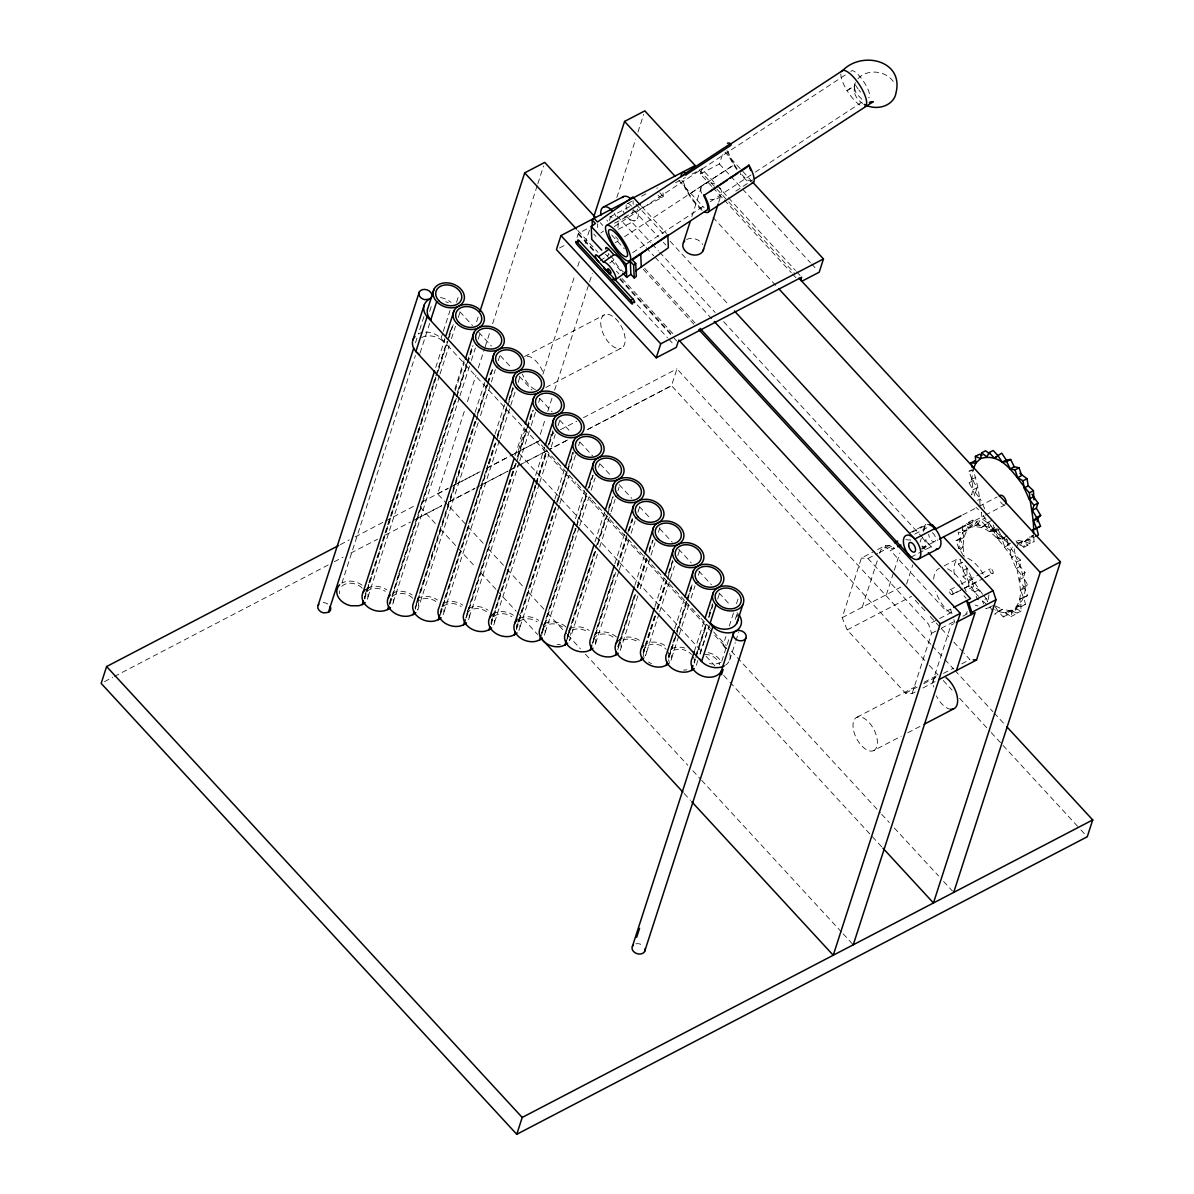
<?xml version="1.0" encoding="UTF-8"?>
<svg xmlns="http://www.w3.org/2000/svg" width="1194" height="1194" viewBox="0 0 1194 1194"><rect width="100%" height="100%" fill="white"/><g stroke="black" fill="none" stroke-linecap="round" stroke-linejoin="round"><path stroke-width="0.75" stroke-dasharray="5 3.75" d="M986.244 604.015L982.259 600.686L977.229 599.358L974.782 591.881L969.468 588.702L968.319 581.568L963.08 576.747L963.319 570.419L960.125 559.195L958.498 564.269C966.931 573.792 969.14 587.314 978.513 596.284M982.543 594.179L972.349 579.463L967.11 574.642L966.558 565.508M980.035 505.271C979.587 493.137 976.573 480.809 972.961 469.167M1007.154 540.016C996.527 536.076 992.169 524.241 982.393 519.33L981.244 512.196L987.707 522.524L990.154 529.987L993.692 530.912L997.288 538.196L1002.094 539.285L1004.766 546.986L1010.079 550.18L1014.109 548.076L1015.258 555.21L1020.482 560.046L1020.243 566.359L1025.079 572.508L1023.437 577.583L1027.706 584.732L1024.616 588.105L1027.616 595.552L1023.691 597.209L1025.527 604.343L1020.721 604.268L1021.124 611.029L1015.915 608.821L1009.617 610.552L1002.229 609.328L994.766 614.253L998.199 611.432L1003.288 616.955L1005.587 612.641L1010.915 616.626L1011.9 610.925C1027.691 598.806 1016.631 577.911 1016.467 562.135C1003.378 548.464 991.035 520.718 967.647 527.957L962.842 532.509L959.886 539.584L958.961 548.688L962.991 546.583L963.916 537.479L966.871 530.405L971.677 525.853C999.9 519.883 1017.616 554.598 1023.437 577.583C1030.691 595.06 1015.407 620.641 995.557 610.059M971.886 479.316L975.916 477.212L973.035 480.704L977.08 487.734L975.453 492.809L971.423 494.913L973.065 489.838L969.021 482.794L971.886 479.316L972.811 470.212L968.946 471.272L971.886 479.316L973.065 489.838L975.453 498.241M854.232 91.52L854.546 83.804L854.232 91.595A21.179 17.597 8 0 0 862.665 103.475M972.662 520.151L968.632 522.256L967.647 527.957L971.677 525.853L972.662 520.151L977.976 524.136L980.274 519.838L985.363 525.36L988.796 522.524L993.318 529.435L997.527 528.838M1033.75 536.599L1034.049 541.658L1028.855 539.449L1022.542 541.181L1020.258 545.479L1016.228 547.583L1018.512 543.285L1023.84 547.255L1024.825 541.554L1029.631 537.001L1033.646 534.897C1029.377 539.792 1022.751 543.942 1016.064 542.867M1010.915 616.626L1014.945 614.522L1015.915 608.821M1023.84 547.255L1027.87 545.165L1028.855 539.449M415.467 342.797L417.751 335.708M423.945 316.529L418.318 333.932A16.656 12.612 17.9 0 1 422.646 332.469M341.887 583.165L415.422 355.454M429.676 311.321L431.959 304.261M420.109 352.931L429.661 323.335M442.72 333.141L441.034 338.365L443.705 342.066L444.825 338.589M443.287 331.41L450.019 310.515M456.556 302.291L458.69 295.664M435.72 367.453L444.869 339.111M365.483 593.537L368.334 584.672M368.916 582.911L420.422 423.422M420.989 421.661L432.437 386.214M433.019 384.453L435.303 377.364M435.87 375.588L446.75 341.917M449.034 334.827L451.332 327.738M364.528 597.851L435.84 377.035M436.407 375.259L447.287 341.603M447.854 339.827L453.019 323.873M435.9 378.185L364.633 598.836A13.328 10.089 17.9 0 0 365.394 596.313M438.183 371.125L453.586 323.47M439.496 375.692L367.08 599.881A16 12.104 17.9 0 0 366.648 590.358M440.064 373.931L449.183 345.693M451.466 338.633L455.451 326.275M458.302 317.44L460.018 312.141M454.854 389.11L464.018 360.752M476.615 321.753L478.331 316.44M455.153 390.751L464.287 362.469M398.214 575.627L393.05 592.985A16 12.104 17.9 0 1 412.109 594.91M398.781 573.866L401.065 566.792M401.632 565.031L444.466 432.437M445.034 430.676L454.735 400.617M457.586 391.781L466.735 363.498M467.302 361.737L472.436 345.827M389.304 604.582L455.854 398.527M456.421 396.751L466.705 364.931M467.272 363.17L472.988 345.484M456.332 398.363L389.945 603.91A13.328 10.089 17.9 0 0 390.587 598.687M456.914 396.587L467.212 364.692M467.779 362.931L472.928 346.976M459.362 397.632L392.393 604.955A16 12.104 17.9 0 0 393.154 598.687M459.929 395.856L470.809 362.185M471.376 360.424L475.376 348.021M478.242 339.156L480.525 332.066M483.137 543.225L437.661 493.883L465.138 408.796M467.436 401.706L476.018 375.125M478.301 368.036L484.6 348.529M485.182 346.767L490.331 330.813M492.615 323.723L537.27 185.458M537.852 183.697L543.568 165.966M475.152 412.243L484.839 382.274M416.661 601.925L428.049 566.672M428.631 564.911L430.9 557.852M431.467 556.091L459.377 469.705M459.944 467.929L475.316 420.333M477.6 413.273L486.704 385.065M487.286 383.304L490.689 372.722M415.139 608L475.302 421.751M477.57 414.691L487.256 384.722M487.824 382.961L492.958 367.095M475.779 421.601L415.258 608.985A13.328 10.089 17.9 0 0 416.019 606.477M476.346 419.84L487.764 384.483M488.346 382.707L493.48 366.797M478.227 422.646L417.706 610.03A16 12.104 17.9 0 0 417.273 600.522M480.51 415.572L490.794 383.752M491.361 381.99L495.361 369.603M498.211 360.767L499.928 355.469M495.017 434.153L504.749 404.05M441.974 607L475.734 502.495M476.302 500.734L487.749 465.302M488.316 463.541L494.614 444.049M497.465 435.198L506.614 406.856M508.913 399.781L512.913 387.378M440.452 613.074L495.152 443.735M497.435 436.646L506.584 408.303M508.883 401.229L512.883 388.826M440.556 614.074L496.376 441.287M496.943 439.526L507.196 407.796M507.763 406.02L513.45 388.393M499.391 440.556L443.004 615.104A16 12.104 17.9 0 0 442.586 605.597M499.958 438.795L510.211 407.064M510.778 405.303L515.33 391.199M518.181 382.378L520.465 375.334M577.09 237.427L578.403 233.352L589.94 227.353M515.032 455.645L524.166 427.377M525.211 429.004L517.793 451.989L700.997 650.745M542.912 374.215L574.896 275.217M577.747 266.381L580.03 259.307M585.164 243.412L589.732 229.263M467.287 612.089L502.644 502.599M503.226 500.823L514.629 465.511M517.48 456.675L526.599 428.422M527.181 426.661L532.315 410.766M465.764 618.164L515.748 463.406M518.017 456.332L526.584 429.855M527.151 428.079L532.852 410.423M466.451 617.373L516.211 463.287M516.793 461.511L527.076 429.631M527.658 427.855L533.375 410.154M519.226 462.556L468.317 620.193A16 12.104 17.9 0 0 467.884 610.671M519.808 460.78L530.673 427.124M531.24 425.362L535.822 411.184M538.688 402.333L539.822 398.796M540.33 434.362L545.464 418.452M547.747 411.378L552.315 397.244M554.598 390.169L592.284 273.501M609.403 220.472L610.552 216.935M616.835 197.488L635.671 139.161M637.954 132.086L643.67 114.415M535.613 475.331L544.718 447.168M492.585 617.164L520.45 530.927M521.017 529.166L535.225 485.167M535.793 483.406L546.598 449.974M547.165 448.213L552.852 430.616M491.062 623.238L535.778 484.809M536.345 483.048L546.583 451.377M548.852 444.332L552.822 432.019M535.673 486.48L491.182 624.223A13.328 10.089 17.9 0 0 491.824 618.999M536.24 484.719L547.076 451.168M549.359 444.093L553.359 431.735M539.255 483.988L493.629 625.268A16 12.104 17.9 0 0 491.032 612.746M539.822 482.227L548.956 453.959M551.24 446.899L555.225 434.541M558.076 425.706L560.359 418.646M554.897 499.077L564.046 470.749M517.897 622.238L533.912 572.672M534.479 570.911L554.494 508.957M556.777 501.883L566.493 471.794M568.777 464.72L572.777 452.317M516.375 628.313L555.598 506.868M556.18 505.092L567.031 471.466M567.613 469.69L573.329 451.989M555.717 507.868L516.495 629.313A13.328 10.089 17.9 0 0 517.136 624.089M557.986 500.823L567.075 472.675M567.657 470.914L573.329 453.302M559.299 505.39L518.942 630.342A16 12.104 17.9 0 0 516.33 617.82M559.867 503.629L568.956 475.466M571.239 468.421L575.777 454.347M578.627 445.541L579.762 442.019M575.493 518.733L584.612 490.525M543.21 627.328L560.867 572.672M561.434 570.896L575.105 528.584M577.374 521.539L586.493 493.331M587.06 491.57L592.179 475.69M541.688 633.387L575.642 528.241M576.209 526.479L586.463 494.749M588.746 487.689L592.731 475.346M576.105 528.181L541.792 634.387A13.328 10.089 17.9 0 0 542.434 629.163M576.672 526.42L586.955 494.555M589.254 487.48L593.254 475.093M579.12 527.449L544.24 635.417A16 12.104 17.9 0 0 541.643 622.895M579.687 525.688L588.836 497.361M591.12 490.286L595.119 477.898M598.552 467.272L599.701 463.735M711.654 186.264L700.281 173.936L701.893 168.951L715.788 184.025M691.848 216.547L701.371 187.04M594.97 541.882L604.612 512.047M700.281 173.936L719.415 163.951L722.624 154.011M568.508 632.402L595.149 549.927M595.716 548.18L605.925 516.599M608.761 507.823L611.029 500.793M566.986 638.477L595.149 551.315M597.403 544.3L606.477 516.226M608.746 509.196L612.716 496.913M567.105 639.462L595.582 551.3M597.851 544.255L606.97 516.047M607.537 514.286L613.238 496.644M597.463 554.106L569.553 640.506A16 12.104 17.9 0 0 566.956 627.969M599.731 547.061L610.552 513.554M611.119 511.793L615.104 499.45M617.955 490.63L619.104 487.107M718.713 202.279L720.952 195.338M930.947 644.432L676.953 368.856L671.506 385.707L587.269 429.706M614.791 563.956L624.492 533.897M593.821 637.477L614.388 573.836M617.238 565.001L632.089 519.032M592.299 643.551L614.358 575.269M617.208 566.434L628.059 532.837M628.626 531.076L632.626 518.703M592.985 642.79L615.656 572.598M617.925 565.568L626.984 537.494M629.253 530.479L632.656 519.942M618.671 571.881L594.866 645.581A16 12.104 17.9 0 0 594.433 636.074M619.238 570.12L628.865 540.285M631.133 533.27L635.104 520.987M637.939 512.211L640.208 505.196M634.85 585.284L644.506 555.389M619.134 642.566L635.029 593.343M637.298 586.314L646.387 558.195M649.223 549.404L650.357 545.882M618.149 646.969L635.014 594.731M637.283 587.702L646.372 559.583M649.208 550.792L652.611 540.255M635.432 594.821L617.731 649.626A13.328 10.089 17.9 0 0 618.358 644.402M637.715 587.746L646.849 559.464M649.133 552.389L653.118 540.016M637.865 595.851L620.164 650.655A16 12.104 17.9 0 0 619.746 641.148M640.148 588.776L650.432 556.956M650.999 555.195L654.999 542.822M658.431 532.211L660.133 526.912M654.954 606.492L663.968 578.583M644.999 645.909L654.581 616.253M656.834 609.268L665.849 581.359M668.67 572.642L672.61 560.434M643.447 652.043L645.596 645.417M655.148 615.85L646.133 643.76A16 12.104 17.9 0 1 665.192 645.7M657.401 608.865L666.416 580.956M668.67 573.986L672.61 561.762M655.521 616.029L643.029 654.7A13.328 10.089 17.9 0 0 643.67 649.476M657.79 609L666.879 580.866M667.446 579.12L673.117 561.538M659.103 613.552L645.476 655.73A16 12.104 17.9 0 0 645.044 646.223M659.67 611.791L669.894 580.15M670.461 578.389L674.431 566.09M677.834 555.538L680.117 548.509M674.714 628.76L683.819 600.552M670.327 650.954L674.312 638.611M676.58 631.551L686.266 601.582M686.834 599.821L691.968 583.956M668.759 657.133L676.565 632.969M677.132 631.208L692.505 583.597M668.909 658.028L675.67 637.089M676.237 635.357L686.938 602.209M687.505 600.463L692.565 584.761M678.67 636.387L670.789 660.819A16 12.104 17.9 0 0 670.356 651.297M679.237 634.641L688.819 604.985M691.072 598.015L695.012 585.791M698.4 575.329L699.52 571.836M694.296 651.536L704.445 620.134M695.624 656.073L705.758 624.671M709.146 614.194L712.519 603.731M694.072 662.207L695.147 658.894M706.326 624.253L696.744 653.924A16 12.104 17.9 0 1 700.206 652.655M708.579 617.283L712.519 605.074M694.221 663.088L695.356 659.566M695.923 657.804L706.744 624.298M709.027 617.253L713.012 604.91M697.803 660.595L696.102 665.894A16 12.104 17.9 0 0 697.012 662.864M700.087 653.551L709.191 625.343M717.743 598.895L720.012 591.836M700.057 654.297L709.042 626.462M725.251 648.208A16 12.104 17.9 0 0 723.086 645.193L725.892 636.492M729.265 626.044L734.325 610.388M736.474 603.746L738.608 597.119M721.773 661.207L729.668 636.79M735.295 619.343L737.549 612.358M736.877 617.044L737.996 613.567L735.549 611.447M729.683 660.028L735.295 642.626M735.862 640.894L738.668 632.193M915.201 691.998L912.097 693.624L905.515 693.177L847.188 629.91L842.143 617.716L861.411 558.046L874.292 551.329M862.277 607.224L877.426 560.314M879.665 553.374L880.784 549.897L892.858 543.598M885.575 545.449L884.814 547.792L894.515 548.449L892.172 545.897L885.575 545.449L877.515 549.658M886.426 594.612L893.724 572.045M894.276 570.299L899.888 552.926M906.559 584.12L912.798 564.822M920.156 542.001L921.29 538.494M923.559 531.479L925.828 524.464L929.126 524.673M912.097 693.624L931.574 633.313L928.634 624.268L868.008 558.493L861.411 558.046M932.23 683.117L950.946 625.163L953.633 623.761M1025.527 604.343L1021.497 606.448L1019.661 599.298L1023.586 597.642L1020.586 590.194L1023.691 586.836L1019.407 579.687L1021.049 574.612L1025.079 572.508M968.632 522.256L973.961 526.241L976.244 521.927L980.274 519.838M1003.288 616.955L1007.318 614.85L1009.617 610.552L1014.945 614.522M960.11 550.076L962.991 546.583L960.036 538.539L963.916 537.479L962.498 531.599M976.244 521.927L981.334 527.449L988.796 522.524M984.781 524.629L989.304 531.539L995.184 531.315L998.706 539.27L1003.169 537.972L1007.691 544.897L1009.99 543.001M367.498 588.06L371.2 586.642A16 12.104 17.9 0 1 386.796 589.836M417.661 598.552L418.348 598.06A16 12.104 17.9 0 1 437.407 600M492.883 614.298L494.271 613.298A16 12.104 17.9 0 1 513.345 615.223M618.268 640.521L620.82 638.686A16 12.104 17.9 0 1 639.88 640.626M600.806 232.994L603.582 231.024M600.209 260.829L609.134 254.516A5.328 1.537 54.7 0 1 608.268 253.486M609.671 263.083L614.134 259.919A10.656 3.075 54.7 0 0 623.298 271.68M683.162 181.025A21.179 5.821 56.7 0 0 686.64 189.473L689.326 194.159L734.325 164.638L731.638 159.936A21.179 5.821 56.7 0 1 728.161 151.489M614.298 226.591L848.65 72.759M615.283 242.77L618.328 240.666M624.537 236.696L734.28 164.548A21.179 5.821 56.7 0 0 740.683 173.369M632.701 252.635L704.087 205.771M710.296 201.696L753.742 173.175M755.295 172.145L863.934 100.833M735.817 191.115L751.339 180.921M847.039 90.535L850.337 88.371A7.074 2.761 -42.7 0 1 854.635 88.64M840.83 73.968A21.193 6.776 56.8 0 0 844.442 85.893L847.083 90.625L850.382 88.46A7.015 2.731 -42.7 0 1 854.65 88.714L856.173 93.386L862.769 100.206M437.661 493.883L447.466 488.749M454.018 485.331L480.182 471.66M486.719 468.227L512.883 454.556M514.524 453.705L540.763 439.989M550.613 434.855L553.897 433.138M560.464 429.706L576.866 421.139M583.433 417.706L676.953 368.856M413.855 520.315L441.929 505.644M448.541 502.196L474.958 488.391M476.615 487.525L508.002 471.123M509.644 470.272L517.897 465.958M519.554 465.093L547.628 450.422L519.42 465.093M567.448 440.064L549.285 449.556L567.359 440.064M627.238 203.652L632.014 201.174M641.536 196.189L646.312 193.712M609.686 217.039L632.745 205.025M675.55 182.697L685.431 177.548M692.013 174.115L701.893 168.951M559.523 247.964L565.717 244.725M624.193 217.263L662.118 197.473A5.328 2.791 62.5 0 0 662.894 192.906M614.522 223.188L626.91 216.726A13.328 6.985 62.5 0 0 636.238 219.95A13.328 6.985 62.5 0 0 637.357 208.965M618.417 229.278L635.447 220.397M524.554 356.513L604.761 314.694M545.882 387.438L621.164 348.17A18.656 9.776 62.5 0 0 616.716 319.828A18.656 9.776 62.5 0 0 601 326.29A18.656 9.776 62.5 0 0 621.164 348.17M340.29 544.658L349.364 539.882M355.111 536.942L384.035 521.778M385.692 520.927L415.408 505.405M422.019 501.958L448.437 488.182M450.093 487.316L479.809 471.809M486.421 468.361L509.539 456.302M511.196 455.436L538.046 441.437L544.36 448.287M104.475 681.655L112.684 677.371M114.385 676.476L328.26 564.941M334.26 561.732L343.081 557.225M350.797 553.091L377.632 539.195M385.513 534.972L410.557 522.032M416.915 518.584L441.72 505.644M449.989 501.331L474.779 488.391M481.391 484.928L507.853 471.123M509.495 470.272L517.763 465.944M587.194 429.706L671.506 385.707L928.036 664.028M364.946 589.896L371.2 586.642M968.946 471.272L971.617 469.869M969.021 482.794L973.035 480.704M973.065 489.838L977.08 487.734M909.724 532.852L925.828 524.464M912.44 532.136L926.38 524.867M977.587 500.346L980.274 498.943L985.274 510.092M868.008 558.493L877.665 553.449M879.277 552.613L892.172 545.897M914.708 534.136L927.589 527.42M894.515 548.449L890.485 550.553L946.409 611.224L950.439 609.119L952.797 611.671L928.634 624.268M962.677 514.942L977.423 507.256M979.05 506.405L997.08 497.002M921.649 548.344L937.872 539.897M967.364 524.509L983.752 515.957M985.378 515.107L1005.049 504.853M921.828 549.136L929.574 545.106M982.393 519.33L985.08 517.942M910.903 557.195L917.096 553.971M918.649 553.15L931.036 546.703L722.743 320.708M973.961 526.241L977.976 524.136M958.961 548.688L956.006 540.643L959.886 539.584L958.125 532.226L962.842 532.509L966.871 530.405L966.573 525.345M987.707 522.524L991.736 520.42M956.006 540.643L960.036 538.539M981.334 527.449L985.363 525.36M959.886 539.584L963.916 537.479M990.154 529.987L994.184 527.882L997.721 528.808M989.304 531.539L993.318 529.435M993.692 530.912L996.378 529.509M995.184 531.315L999.214 529.211M842.143 617.716L901.918 586.538M944.126 565.896L958.14 558.583M997.288 538.196L1001.318 536.106L1003.229 536.524L1002.229 536.016L1002.736 537.166L998.706 539.27M1003.169 537.972L1007.199 535.882M1002.094 539.285L1004.781 537.882M958.498 564.269L962.513 562.18L967.349 568.314L972.349 579.463L973.483 586.597L978.796 589.791L980.274 594.269M1007.691 544.897L1010.378 543.494M1004.766 546.986L1008.796 544.897L1012.781 547.285M847.188 629.91L911.604 596.313M963.319 570.419L967.349 568.314M1018.512 543.285L1022.542 541.181L1027.87 545.165M963.08 576.747L967.11 574.642M1024.825 541.554L1030.034 543.763L1034.049 541.658M1021.049 574.612L1016.213 568.463L1011.228 557.314L1015.258 555.21M950.006 589.851L959.663 584.806M961.274 583.97L978.99 574.732M980.602 573.896L990.259 568.851M968.319 581.568L972.349 579.463M952.842 594.045L962.498 589M964.11 588.164L978.602 580.612M985.05 577.254L993.095 573.045M952.349 594.627A2.672 1.403 62.5 0 0 951.708 590.582A2.672 1.403 62.5 0 0 949.469 591.508A2.672 1.403 62.5 0 0 952.349 594.627L982.946 578.672M984.557 577.836L992.602 573.642A2.672 1.403 62.5 0 0 991.975 569.583A2.672 1.403 62.5 0 0 989.722 570.508A2.672 1.403 62.5 0 0 992.602 573.642M1016.467 562.135L1020.482 560.046M969.468 588.702L973.483 586.597M1016.213 568.463L1020.243 566.359M974.782 591.881L978.796 589.791M1019.407 579.687L1023.437 577.583M987.692 601.761L986.274 598.582L982.259 600.686L983.662 603.865M962.901 616.149L969.125 612.91M931.574 633.313L939.633 629.119M941.245 628.283L955.737 620.716M1023.691 586.836L1027.706 584.732M1020.586 590.194L1024.616 588.105M1019.661 599.298L1023.691 597.209M1023.586 597.642L1027.616 595.552M998.199 611.432L1002.229 609.328L1007.318 614.85M1021.124 611.029L1017.094 613.134L1016.691 606.373L1020.721 604.268M1005.587 612.641L1009.617 610.552M857.008 717.221L917.559 685.64M924.111 682.222L937.2 675.401A18.656 9.776 62.5 0 0 933.454 686.998M905.515 693.177L917.067 687.147M923.678 683.699L936.887 676.819M943.499 673.371L953.409 668.192M961.663 663.894L969.931 659.581L963.722 652.849M922.947 687.968L935.454 681.446M873.426 750.698A18.656 9.776 62.5 0 0 868.963 722.355A18.656 9.776 62.5 0 0 853.262 728.818A18.656 9.776 62.5 0 0 873.426 750.698L901.246 736.191M907.798 732.773L920.887 725.937M994.274 605.254L985.781 608.627L990.244 607.343L994.229 609.388M1034.437 537.076L1029.631 537.001L1030.034 543.763M1016.691 606.373L1021.497 606.448M962.14 530.121L966.871 530.405M905.768 539.718L910.619 540.046L908.276 537.494M1022.542 541.181L1015.154 539.957L1020.258 545.479M966.468 523.659L971.677 525.853M1011.9 610.925L1017.094 613.134M995.602 605.925L1002.229 609.328M362.036 585.224L361.483 584.761A16 12.104 17.9 0 0 342.424 582.821M723.086 645.193L726.758 648.372L712.848 633.283M976.005 507.375L978.632 509.778M724.952 152.071L751.474 180.846M719.415 163.951L729.519 174.921M730.773 176.294L810.353 262.62M811.607 263.993L816.666 269.471M717.042 185.398L727.146 196.368M728.415 197.741L795.353 270.366M796.622 271.739L800.413 275.844M699.132 169.817L715.564 187.637M716.818 189.01L795.159 273.993M712.922 187.637L723.027 198.592M724.28 199.965L791.219 272.59M792.488 273.963L796.279 278.083M678.893 180.384L704.161 207.801M712.997 217.383L777.428 287.291M659.775 192.697L663.103 196.294M641.611 206.413L666.551 233.487M636.044 204.264L663.789 234.352M670.088 241.203L728.101 304.142M633.432 209.875L658.372 236.949M663.357 242.352L665.849 245.068M626.91 216.726L650.864 242.725M652.133 244.083L658.431 250.934M659.7 252.292L715.191 312.5M922.096 546.031L927.066 551.434M617.179 216.129L644.924 246.218M646.178 247.591L653.745 255.8M655.013 257.173L713.012 320.111M615.611 236.8L618.134 239.531M644.611 268.277L695.057 323.007M600.298 222.726L602.821 225.472M611.671 235.054L624.298 248.77M643.253 269.322L693.774 324.141M593.731 234.024L595.94 236.427M610.388 255.859L614.134 259.919M605.507 254.262L621.716 271.859M616.447 271.172L618.94 273.874M577.762 230.427L597.97 252.352M621.97 278.396L673.759 334.589M578.403 233.352L596.09 252.546M620.089 278.575L673.132 336.126M578.165 234.114L594.582 251.919M619.85 279.321L676.685 340.991M915.32 600.343L920.29 605.731M921.529 607.074L925.26 611.119M930.216 616.507L940.141 627.268M941.379 628.626L948.827 636.701M953.797 642.088L962.483 651.506M637.193 304.858L667.506 337.738M668.759 339.111L673.819 344.588M932.216 645.805L943.588 658.148M944.857 659.521L953.693 669.118M954.961 670.476L992.871 711.609M994.139 712.982L1005.512 725.325M929.305 665.401L938.141 674.998M943.2 680.476L952.051 690.072M959.633 698.296L989.96 731.206M991.214 732.579L1079.674 828.546M1080.943 829.92L1087.256 836.77M459.854 311.783L472.496 325.514M478.824 332.365L491.465 346.081M500.316 355.678L511.689 368.036M519.286 376.259L531.927 389.975M539.509 398.214L552.15 411.93M559.732 420.154L571.12 432.497M579.971 442.108L592.612 455.824M600.194 464.048L611.567 476.391M619.164 484.63L631.805 498.346M639.387 506.569L650.76 518.912M659.61 528.524L672.252 542.24M678.58 549.091L691.222 562.807M698.803 571.045L711.445 584.761M719.042 592.985L730.415 605.328M545.628 449.66L575.941 482.555M577.209 483.928L591.105 499.002M592.373 500.376L668.177 582.627M669.431 583.985L684.595 600.448M685.863 601.806L699.759 616.895M701.027 618.268L712.385 630.596M713.654 631.969L726.295 645.67M731.34 651.163L880.426 812.905M881.694 814.278L889.276 822.502M894.321 827.994L938.544 875.963M943.603 881.441L952.439 891.037M711.594 631.91L441.034 338.365A16.656 12.612 17.9 0 0 424.228 332.245M706.042 656.237L714.893 665.834M723.728 675.431L728.788 680.908M730.056 682.281L881.665 846.77M488.182 548.703L505.868 567.896M507.137 569.269L523.554 587.075M528.614 592.567L546.3 611.746M547.553 613.119L566.508 633.686M567.777 635.044L580.403 648.76M585.463 654.237L687.774 765.25M692.833 770.742L700.415 778.966M701.669 780.324L841.889 932.469M843.158 933.827L853.262 944.797M420.169 507.062L435.317 523.509M440.377 528.987L475.749 567.374M480.794 572.851L495.958 589.299M497.226 590.672L516.166 611.224M517.435 612.597L537.643 634.521M684.177 793.517L690.49 800.368M983.483 595.284L986.274 598.582M975.453 492.809L980.274 498.943M719.713 187.682L720.669 188.995A10.656 8.074 17.9 0 1 710.176 199.264M995.169 606.627L998.796 612.164M990.244 607.343L992.96 611.492M960.916 551.479L963.349 555.688M998.08 529.539L1001.318 536.106M1006.661 538.718L1008.796 544.897M993.199 524.897L994.184 527.882M950.439 609.119L953.275 617.835M953.842 619.582L954.976 623.059M1010.079 550.18L1011.228 557.314M962.991 546.583L964.155 557.105M962.439 525.748L962.842 532.509M633.029 200.637L633.193 204.338M597.552 223.875L597.716 227.561M421.646 337.544A16 12.104 17.9 0 1 443.705 342.066M671.446 648.835A16 12.104 17.9 0 1 686.893 648.79M708.206 652.64A16 12.104 17.9 0 1 720.967 661.461M720.982 662.312A16 12.104 17.9 0 1 709.52 663.595M443.661 603.134A16 12.104 17.9 0 1 462.72 605.074M468.973 608.209A16 12.104 17.9 0 1 488.033 610.149M519.584 618.373A16 12.104 17.9 0 1 538.643 620.313M595.507 633.611A16 12.104 17.9 0 1 616.656 637.208M544.897 623.447A16 12.104 17.9 0 1 566.046 627.059M570.21 628.522A16 12.104 17.9 0 1 589.269 630.462M704.55 654.312A13.328 10.089 17.9 0 1 719.594 664.715M364.842 598.761A13.328 10.089 17.9 0 1 364.722 596.06M367.08 591.373A13.328 10.089 17.9 0 1 385.289 591.314M390.154 603.836A13.328 10.089 17.9 0 1 390.781 598.612M392.378 596.448A13.328 10.089 17.9 0 1 413.079 598.552M415.452 608.91A13.328 10.089 17.9 0 1 415.333 606.209M416.094 603.701A13.328 10.089 17.9 0 1 435.9 601.477M441.198 608.85A13.328 10.089 17.9 0 1 441.332 611.552M440.765 614A13.328 10.089 17.9 0 1 446.705 604.328A13.328 10.089 17.9 0 1 461.212 606.552M466.72 613.85A13.328 10.089 17.9 0 1 486.51 611.626M491.376 624.149A13.328 10.089 17.9 0 1 497.331 614.492A13.328 10.089 17.9 0 1 511.823 616.716M516.689 629.223A13.328 10.089 17.9 0 1 522.629 619.567A13.328 10.089 17.9 0 1 537.136 621.79M560.299 644.342A13.328 10.089 17.9 0 1 557.046 644.715M542.001 634.312A13.328 10.089 17.9 0 1 541.882 631.611M542.643 629.089A13.328 10.089 17.9 0 1 562.449 626.865M567.747 634.238A13.328 10.089 17.9 0 1 567.866 636.939M567.18 636.686A13.328 10.089 17.9 0 1 587.746 631.939M593.254 639.238A13.328 10.089 17.9 0 1 613.059 637.029M617.805 646.835A13.328 10.089 17.9 0 1 638.372 642.103M651.551 663.64A13.328 10.089 17.9 0 1 648.536 661.998M644.238 657.327A13.328 10.089 17.9 0 1 643.238 654.625M643.118 651.924A13.328 10.089 17.9 0 1 652.282 644.238A13.328 10.089 17.9 0 1 666.177 649.342M667.983 651.849A13.328 10.089 17.9 0 1 669.103 657.252M686.848 669.744A13.328 10.089 17.9 0 1 683.58 670.103M669.535 662.401A13.328 10.089 17.9 0 1 668.536 659.7M668.416 656.998A13.328 10.089 17.9 0 1 685.983 650.611M688.983 652.252A13.328 10.089 17.9 0 1 691.475 654.416M693.296 656.924A13.328 10.089 17.9 0 1 694.415 662.327M339.529 593.687A13.328 10.089 17.9 0 1 339.409 590.985M341.768 586.299A13.328 10.089 17.9 0 1 362.469 588.403M440.452 297.604A16.656 12.612 17.9 0 1 451.108 302.455M445.705 301.783A16 12.104 17.9 0 1 448.347 302.694M729.713 653.476A16.656 12.612 17.9 0 1 725.549 665.192M635.82 943.827A6.657 5.045 17.9 0 1 643.566 946.23M323.156 602.627A6.657 5.045 17.9 0 1 328.022 604.149M535.345 389.617A18.656 9.776 62.5 0 1 522.405 374.02M527.181 356.125A18.656 9.776 62.5 0 1 543.643 373.991M950.991 709.266A18.656 9.776 62.5 0 1 936.35 695.863M978.005 605.97A26.656 13.97 62.5 0 1 975.095 605.059M966.065 598.254A26.656 13.97 62.5 0 1 963.946 595.761M954.334 574.344A26.656 13.97 62.5 0 1 956.737 559.971M967.737 558.314A26.656 13.97 62.5 0 1 984.363 576.359M988.871 594.821A26.656 13.97 62.5 0 1 988.05 599.731M950.305 612.925A26.656 13.97 62.5 0 1 935.633 591.209M933.723 579.105A26.656 13.97 62.5 0 1 939.454 568.329M947.499 568.866A26.656 13.97 62.5 0 1 966.17 591.687M967.274 611.656A26.656 13.97 62.5 0 1 965.856 613.955M1004.288 504.972A5.328 2.791 62.5 0 1 999.288 498.599M922.35 537.927A5.328 2.791 62.5 0 1 925.663 544.688A5.328 2.791 62.5 0 1 922.007 546.195M932.424 532.688A5.328 2.791 62.5 0 1 935.738 539.449A5.328 2.791 62.5 0 1 932.066 540.957A5.328 2.791 62.5 0 1 928.753 534.196M931.813 547.15A13.328 6.985 62.5 0 1 925.768 539.479M923.514 530.24A13.328 6.985 62.5 0 1 928.26 524.584M662.118 197.473A5.328 2.791 62.5 0 1 657.879 194.965M656.849 188.353A5.328 2.791 62.5 0 1 657.431 187.906M632.999 209.905A5.328 2.791 62.5 0 1 631.178 213.338M626.999 209.502A5.328 2.791 62.5 0 1 626.253 204.831M627.984 203.547A5.328 2.791 62.5 0 1 631.477 206.174M624.85 214.114A13.328 6.985 62.5 0 1 623.104 211.099M614.194 213.263A13.328 6.985 62.5 0 1 615.925 216.278M617.999 222.606A13.328 6.985 62.5 0 1 617.776 227.964M607.552 221.203A5.328 2.791 62.5 0 1 606.865 220.009M611.343 216.666A5.328 2.791 62.5 0 1 612.044 217.875M686.565 239.516A10.656 8.074 17.9 0 1 702.714 244.546M701.669 193.368A10.656 8.074 17.9 0 1 703.52 184.577A10.656 8.074 17.9 0 1 714.803 183.936M747.116 180.772A23.567 6.477 56.7 0 1 740.384 174.13M736.892 169.638A23.567 6.477 56.7 0 1 726.922 150.608M752.474 179.891A21.179 5.821 56.7 0 1 741.772 174.608M701.923 208.875A21.179 5.821 56.7 0 1 689.326 194.159M702.117 210.308A23.567 6.477 56.7 0 1 681.923 180.145M859.979 105.117A21.193 6.776 56.8 0 1 847.083 90.61M854.098 86.983A21.179 17.597 8 0 1 855.397 82.565M858.023 78.625A21.179 17.597 8 0 1 894.381 83.401M860.546 92.072A16 4.388 56.7 0 1 858.889 90.028M858.068 88.938A16 4.388 56.7 0 1 853.71 81.938M850.889 71.506A16 4.388 56.7 0 1 863.456 81.267A16 4.388 56.7 0 1 868.59 97.789"/><path stroke-width="1.5" d="M1033.511 533.509C1034.347 519.823 1030.377 506.316 1029.392 492.779C1016.318 479.092 1003.975 451.362 980.572 458.586L975.782 463.138L973.304 469.033M1033.974 499.808L1033.422 490.674L1028.183 485.854L1027.034 478.704L1019.855 473.331M1037.228 521.763L1037.541 518.733L1040.646 515.36L1036.362 508.211L1038.004 503.137L1031.929 494.212M989.572 453.765L985.587 450.78L981.558 452.884L980.572 458.586L975.379 456.377L975.782 463.138L971.05 462.854L972.11 467.272M752.13 183.025A23.567 6.477 56.7 0 0 750.862 168.757L748.951 165.115L703.744 195.622A21.179 5.821 56.7 0 1 706.341 210.457L629.208 261.083M748.742 166.085L748.951 165.115M733.594 633.029L733.206 634.298A6.657 5.045 17.9 0 0 740.787 640.85A6.657 5.045 17.9 0 0 745.653 634.253A6.657 5.045 17.9 0 0 735.549 631.119L733.594 633.029L632.044 947.529A6.657 5.045 17.9 0 0 638.775 954.036A6.657 5.045 17.9 0 0 644.969 948.842M338.648 545.524L106.609 666.536L101.162 683.386L516.763 1134.3L1087.256 836.77L1092.704 819.92L522.211 1117.45L516.763 1134.3M318.126 605.254L419.288 292.023A6.657 5.045 17.9 0 1 429.198 290.918A6.657 5.045 17.9 0 1 429.571 299.127A16.656 12.612 17.9 0 0 427.124 316.679L415.87 351.484L701.609 661.491A16.656 12.612 17.9 0 0 724.31 665.924M412.96 339.827L424.198 305.022M318.917 604.164A6.657 5.045 17.9 0 0 323.619 612.895L328.395 612.358L413.736 348.126M434.079 289.112L428.183 307.336A16 12.104 17.9 0 0 430.795 319.858L427.124 316.679L712.848 626.686A16.656 12.612 17.9 0 0 734.892 631.432A16.656 12.612 17.9 0 0 738.967 614.776M430.795 319.858L436.676 301.634A16 12.104 17.9 0 1 446.153 282.814A16 12.104 17.9 0 1 463.436 301.56A16 12.104 17.9 0 1 436.676 301.634M363.036 592.493L434.571 371.006M446.019 335.559L454.033 310.753M363.454 601.164L362.155 604.642M480.048 311.112L524.703 172.861L544.718 162.414L595.254 217.248M388.348 597.582L454.571 392.513M465.421 358.931L473.988 332.41M364.946 589.896A16 12.104 17.9 0 0 365.633 605.03A16 12.104 17.9 0 0 384.229 610.806L387.692 609.552L388.766 606.239M474.585 414.005L413.646 602.657A16 12.104 17.9 0 0 417.661 616.537A16 12.104 17.9 0 0 434.84 620.97L438.302 619.701A16 12.104 17.9 0 0 441.093 617.716M485.406 380.513L493.943 354.066M390.259 594.97A16 12.104 17.9 0 0 390.945 610.104A16 12.104 17.9 0 0 409.527 615.895L413.005 614.626L414.064 611.313M494.45 435.929L438.959 607.731A16 12.104 17.9 0 0 442.959 621.611A16 12.104 17.9 0 0 460.153 626.044L463.615 624.79A16 12.104 17.9 0 0 466.406 622.79M505.316 402.274L513.898 375.707M694.102 166.13L560.956 235.576L556.434 249.576L656.207 357.827L676.341 347.335L678.192 341.618L801.667 277.217L800.607 280.53M438.302 619.701L439.914 614.731M513.898 459.168L464.272 612.806A16 12.104 17.9 0 0 468.272 626.701A16 12.104 17.9 0 0 485.465 631.119L488.928 629.865A16 12.104 17.9 0 0 491.704 627.865M525.3 423.855L533.852 397.363M593.731 216.89L624.566 121.43L644.805 110.878L695.341 165.712M463.615 624.79L465.227 619.82M489.57 617.895L534.479 478.854M545.285 445.407L553.807 419.019M488.928 629.865L490.003 626.552M514.883 622.969L554.329 500.838M565.195 467.212L573.762 440.661M491.495 615.283A16 12.104 17.9 0 0 492.182 630.417A16 12.104 17.9 0 0 510.763 636.208L514.241 634.939L515.301 631.626M574.359 522.256L540.195 628.044A16 12.104 17.9 0 0 544.195 641.924A16 12.104 17.9 0 0 561.389 646.357L564.852 645.103A16 12.104 17.9 0 0 567.643 643.103M585.747 487.003L593.716 462.317M516.808 620.373A16 12.104 17.9 0 0 517.48 635.492A16 12.104 17.9 0 0 536.076 641.282L539.539 640.014L541.151 635.044M683.431 242.591L690.162 221.756M593.836 545.389L565.508 633.133A16 12.104 17.9 0 0 569.508 647.014A16 12.104 17.9 0 0 586.687 651.431L590.164 650.178A16 12.104 17.9 0 0 592.94 648.178M605.179 510.286L613.671 483.973M656.207 357.827L660.73 343.827L823.472 258.949L752.742 182.219M564.852 645.103L566.463 640.133M703.012 250.889L718.146 204.01M614.223 565.717L590.806 638.208A16 12.104 17.9 0 0 594.821 652.088A16 12.104 17.9 0 0 612 656.521L615.462 655.252A16 12.104 17.9 0 0 618.253 653.252M625.074 532.136L633.641 505.614M590.164 650.178L591.761 645.208M616.119 643.282L634.283 587.03M645.073 553.643L653.596 527.27M615.462 655.252L616.537 651.939M641.432 648.357L654.387 608.239M665.088 575.09L673.55 548.927M640.775 660.327L641.85 657.013M674.132 630.522L666.73 653.446A16 12.104 17.9 0 0 670.744 667.327A16 12.104 17.9 0 0 687.923 671.759L691.401 670.491A16 12.104 17.9 0 0 694.177 668.491M684.953 597.015L693.505 570.568M643.342 645.76A16 12.104 17.9 0 0 644.029 660.879A16 12.104 17.9 0 0 662.625 666.67L666.088 665.416L667.162 662.103M694.296 651.536L692.042 658.521A16 12.104 17.9 0 0 701.251 675.61A16 12.104 17.9 0 0 721.4 670.968M705.012 618.388L713.46 592.224M823.472 258.949L819.188 272.217L801.652 281.351M691.401 670.491L692.998 665.521M699.818 659.013L701.609 661.491L712.848 626.686L710.176 622.984L716.057 604.746A16 12.104 17.9 0 1 725.534 585.926A16 12.104 17.9 0 1 742.817 604.671L736.922 622.91M636.671 937.26L639.536 928.38M721.445 674.789L723.161 669.461M644.656 951.454L745.832 638.223M698.833 329.634L960.319 613.343L940.305 623.775L833.248 955.245L691.759 801.741M853.262 944.797L960.319 613.343M971.841 612.313L971.08 614.656L966.543 600.716L968.901 603.268L971.841 612.313L995.99 599.716L993.05 590.672L943.797 537.225M956.394 670.521L975.11 612.567L956.588 622.223M938.678 679.759L976.513 660.028L995.99 599.716M1033.511 520.838L1037.541 518.733L1040.541 526.181L1032.586 529.942L1036.526 528.27L1033.511 520.838L1036.616 517.465L1032.347 510.316L1033.974 505.241L1038.004 503.137M798.95 278.112L1060.466 561.867L1040.228 572.419L933.454 902.977L882.918 848.143M953.707 892.411L1060.466 561.867M998.288 455.989L993.199 450.466L989.184 452.556L986.886 456.869L981.558 452.884M632.417 946.26L633.223 945.185M989.184 452.556L994.274 458.093L1001.736 453.153L1006.258 460.063L1010.646 459.451L1014.243 466.735L1019.049 467.809L1021.721 475.525L1017.691 477.63L1015.034 469.914L1010.214 468.839L1006.632 461.541L1002.229 462.168L997.706 455.257M592.314 225.427L592.075 219.89L594.149 218.412L597.478 222.024L632.88 196.95L640.357 205.07M601.761 250.203L591.776 239.382L591.239 226.442L595.403 223.502L592.075 219.89M577.269 242.367L630.865 300.53A2.672 0.776 54.7 0 1 632.581 303.619A2.672 0.776 54.7 0 1 630.984 303.112L577.374 244.964A2.672 0.776 54.7 0 1 575.657 241.86A2.672 0.776 54.7 0 1 577.269 242.367L579.344 240.889L632.954 299.052A2.672 0.776 54.7 0 1 634.641 301.963A2.672 0.776 54.7 0 1 633.492 302.052M598.731 261.889A5.328 1.537 54.7 0 1 595.299 255.695A5.328 1.537 54.7 0 1 598.507 256.71L608.925 249.337L613.91 254.755A10.656 3.075 54.7 0 1 623.656 263.874A10.656 3.075 54.7 0 1 624.641 272.351M598.507 256.71L603.492 262.128L613.91 254.755M630.328 261.382L630.865 274.322L626.701 277.277L626.163 264.337L630.328 261.382L633.641 264.993L634.193 277.933L636.283 276.456L635.73 263.516L632.402 259.919L667.804 234.83L668.356 247.77L635.73 270.874M633.641 264.993L635.73 263.516M615.238 279.799L625.656 272.426M630.865 300.53L632.954 299.052M681.222 176.622A23.567 6.477 56.7 0 1 684.266 172.637L685.535 173.205L730.534 143.668L730.937 145.295L685.953 174.817A21.179 5.821 56.7 0 0 682.908 175.667M606.925 225.263L684.058 174.637M730.594 144.071L842.695 70.491C861.964 50.611 903.798 60.267 896.082 92.505A21.179 17.597 8 0 1 864.202 104.4M709.952 191.547L727.027 180.339M730.131 178.309L737.877 173.205M740.981 171.175L747.19 167.1M754.444 178.891L873.262 101.684L869.366 102.565L871.366 102.281M708.594 211.816L753.578 182.279M603.597 206.98L623.716 196.488M975.379 456.377L979.393 454.287L982.005 455.392M971.05 462.854L975.08 460.765M994.274 458.093L996.945 456.69M1002.229 462.168L1006.258 460.063M1006.632 461.541L1010.646 459.451M1010.214 468.839L1014.243 466.735M1015.034 469.914L1019.049 467.809M894.47 542.763L897.694 541.076M1017.691 477.63L1023.004 480.809L1027.034 478.704M897.739 546.762L900.963 545.091M934.812 529.464L961.036 515.793M1033.974 505.241L1029.153 499.092L1024.154 487.943L1028.183 485.854M939.499 539.031L965.722 525.36M1029.392 492.779L1033.422 490.674M1029.153 499.092L1033.168 497.002M734.414 310.977L934.917 528.524L914.798 539.031A13.328 6.985 62.5 0 0 903.574 543.643A13.328 6.985 62.5 0 0 917.977 559.27L938.111 548.777M1032.347 510.316L1036.362 508.211M1036.616 517.465L1040.646 515.36M1036.526 528.27L1040.541 526.181M1035.78 536.375L1038.452 534.972L1036.616 527.838M953.663 607.447L970.573 598.627L928.32 552.777M968.901 603.268L993.05 590.672M924.156 724.236L953.618 708.878M429.571 299.127L424.795 299.664A6.657 5.045 17.9 0 1 419.288 292.023M929.126 524.673L932.424 524.897L936.215 529.017M973.214 659.804L976.513 660.028M730.534 143.668L729.265 143.101A23.567 6.477 56.7 0 0 727.43 143.22M419.557 354.663L415.87 351.484A16.656 12.612 17.9 0 1 414.99 336.469M624.566 121.43L675.103 176.264M778.697 288.664L1040.228 572.419M714.281 321.484L914.798 539.031A13.328 6.985 62.5 0 1 917.977 559.27M700.102 328.469L910.903 557.195M591.239 226.442L626.163 264.337M630.865 274.322L634.193 277.933M622.969 273.217L626.701 277.277M524.703 172.861L576.493 229.054M678.819 340.066L940.305 623.775M560.956 235.576L660.73 343.827M1006.766 726.698L1092.838 820.069M541.434 638.641L682.923 792.144M106.609 666.536L522.211 1117.45M703.967 194.637L705.878 198.294A23.567 6.477 56.7 0 1 704.938 212.039M685.535 173.205L685.953 174.817M1023.004 480.809L1024.154 487.943M640.73 254.009L641.282 266.949M390.483 607.552A16 12.104 17.9 0 1 387.692 609.552M365.17 602.477A16 12.104 17.9 0 1 362.379 604.477L358.916 605.731L350.917 605.761A16 12.104 17.9 0 1 336.812 590.448L337.723 587.418A16 12.104 17.9 0 1 339.633 584.821M668.879 663.416A16 12.104 17.9 0 1 666.088 665.416M742.817 604.671A16 12.104 17.9 0 1 716.057 604.746M737.847 619.88A16 12.104 17.9 0 1 726.847 629.089A16 12.104 17.9 0 1 710.176 622.984M415.781 612.626A16 12.104 17.9 0 1 413.005 614.626M517.017 632.939A16 12.104 17.9 0 1 514.241 634.939M643.566 658.342A16 12.104 17.9 0 1 621.716 658.401A16 12.104 17.9 0 1 618.029 640.685M542.33 638.029A16 12.104 17.9 0 1 539.539 640.014M330.171 606.477A6.657 5.045 17.9 0 1 328.395 612.358M946.021 677.655A18.656 9.776 62.5 0 1 957.364 697.266A18.656 9.776 62.5 0 1 950.991 709.266M999.378 496.465A5.328 2.791 62.5 0 1 1003.766 496.764A5.328 2.791 62.5 0 1 1006.02 503.674M930.41 525.136A13.328 6.985 62.5 0 1 940.469 538.927A13.328 6.985 62.5 0 1 936.23 549.061M622.238 197.577A13.328 6.985 62.5 0 1 630.014 198.1M600.91 215.263A13.328 6.985 62.5 0 1 612.134 210.651M703.624 248.874A10.656 8.074 17.9 0 1 689.565 253.979A10.656 8.074 17.9 0 1 684.714 240.86M749.519 167.608A21.179 5.821 56.7 0 1 750.847 170.563M841.337 71.655A21.193 6.776 56.8 0 1 858.904 83.998A21.193 6.776 56.8 0 1 864.799 106.46M605.851 249.113A5.328 1.537 54.7 0 1 608.925 249.337M603.492 262.128A10.656 3.075 54.7 0 1 613.91 272.411A10.656 3.075 54.7 0 1 612.88 279.053M604.821 269.516A10.656 3.075 54.7 0 1 603.716 267.307M608.224 270.605A2.672 0.776 54.7 0 1 608.492 268.934A2.672 0.776 54.7 0 1 610.955 272.366A2.672 0.776 54.7 0 1 609.418 272.262M605.671 270.366A2.672 0.776 54.7 0 1 607.224 271.142A2.672 0.776 54.7 0 1 608.88 273.844M577.806 240.785A2.672 0.776 54.7 0 1 579.344 240.889M612.209 244.8L609.522 240.098A21.179 5.821 56.7 0 1 613.298 228.412A21.179 5.821 56.7 0 1 630.656 258.725A21.179 5.821 56.7 0 1 612.209 244.8M456.63 323.275A16 12.104 17.9 0 0 483.391 323.216A16 12.104 17.9 0 0 466.108 304.455A16 12.104 17.9 0 0 456.63 323.275M438.691 300.575A13.328 10.089 17.9 0 0 460.988 300.515A13.328 10.089 17.9 0 0 446.586 284.888A13.328 10.089 17.9 0 0 438.691 300.575M476.585 344.932A16 12.104 17.9 0 0 503.346 344.857A16 12.104 17.9 0 0 486.062 326.111A16 12.104 17.9 0 0 476.585 344.932M496.54 366.588A16 12.104 17.9 0 0 523.3 366.513A16 12.104 17.9 0 0 506.017 347.767A16 12.104 17.9 0 0 496.54 366.588M478.6 343.887A13.328 10.089 17.9 0 0 500.898 343.827A13.328 10.089 17.9 0 0 486.495 328.201A13.328 10.089 17.9 0 0 478.6 343.887M458.645 322.231A13.328 10.089 17.9 0 0 480.943 322.171A13.328 10.089 17.9 0 0 466.541 306.545A13.328 10.089 17.9 0 0 458.645 322.231M676.147 561.449A16 12.104 17.9 0 0 702.908 561.374A16 12.104 17.9 0 0 685.625 542.628A16 12.104 17.9 0 0 676.147 561.449M696.102 583.105A16 12.104 17.9 0 0 722.863 583.03A16 12.104 17.9 0 0 705.579 564.269A16 12.104 17.9 0 0 696.102 583.105M656.193 539.792A16 12.104 17.9 0 0 682.953 539.718A16 12.104 17.9 0 0 665.67 520.972A16 12.104 17.9 0 0 656.193 539.792M698.117 582.045A13.328 10.089 17.9 0 0 720.415 581.985A13.328 10.089 17.9 0 0 706.012 566.359A13.328 10.089 17.9 0 0 698.117 582.045M718.072 603.701A13.328 10.089 17.9 0 0 740.37 603.642A13.328 10.089 17.9 0 0 725.967 588.015A13.328 10.089 17.9 0 0 718.072 603.701M516.509 388.229A16 12.104 17.9 0 0 543.255 388.169A16 12.104 17.9 0 0 525.972 369.409A16 12.104 17.9 0 0 516.509 388.229M498.555 365.528A13.328 10.089 17.9 0 0 520.853 365.468A13.328 10.089 17.9 0 0 506.45 349.842A13.328 10.089 17.9 0 0 498.555 365.528M536.464 409.885A16 12.104 17.9 0 0 563.21 409.811A16 12.104 17.9 0 0 545.927 391.065A16 12.104 17.9 0 0 536.464 409.885M518.509 387.184A13.328 10.089 17.9 0 0 540.807 387.125A13.328 10.089 17.9 0 0 526.405 371.498A13.328 10.089 17.9 0 0 518.509 387.184M556.419 431.541A16 12.104 17.9 0 0 583.165 431.467A16 12.104 17.9 0 0 565.896 412.721A16 12.104 17.9 0 0 556.419 431.541M538.464 408.841A13.328 10.089 17.9 0 0 560.762 408.781A13.328 10.089 17.9 0 0 546.374 393.154A13.328 10.089 17.9 0 0 538.464 408.841M576.374 453.198A16 12.104 17.9 0 0 603.134 453.123A16 12.104 17.9 0 0 585.851 434.362A16 12.104 17.9 0 0 576.374 453.198M558.434 430.482A13.328 10.089 17.9 0 0 580.732 430.422A13.328 10.089 17.9 0 0 566.329 414.796A13.328 10.089 17.9 0 0 558.434 430.482M636.238 518.151A16 12.104 17.9 0 0 662.998 518.077A16 12.104 17.9 0 0 645.715 499.316A16 12.104 17.9 0 0 636.238 518.151M616.283 496.495A16 12.104 17.9 0 0 643.044 496.42A16 12.104 17.9 0 0 625.76 477.675A16 12.104 17.9 0 0 616.283 496.495M658.207 538.748A13.328 10.089 17.9 0 0 680.505 538.688A13.328 10.089 17.9 0 0 666.103 523.062A13.328 10.089 17.9 0 0 658.207 538.748M596.328 474.839A16 12.104 17.9 0 0 623.089 474.764A16 12.104 17.9 0 0 605.806 456.018A16 12.104 17.9 0 0 596.328 474.839M578.389 452.138A13.328 10.089 17.9 0 0 600.686 452.078A13.328 10.089 17.9 0 0 586.284 436.452A13.328 10.089 17.9 0 0 578.389 452.138M598.343 473.794A13.328 10.089 17.9 0 0 620.641 473.734A13.328 10.089 17.9 0 0 606.239 458.108A13.328 10.089 17.9 0 0 598.343 473.794M618.298 495.45A13.328 10.089 17.9 0 0 640.596 495.376A13.328 10.089 17.9 0 0 626.193 479.764A13.328 10.089 17.9 0 0 618.298 495.45M638.253 517.092A13.328 10.089 17.9 0 0 660.551 517.032A13.328 10.089 17.9 0 0 646.148 501.405A13.328 10.089 17.9 0 0 638.253 517.092M678.162 560.404A13.328 10.089 17.9 0 0 700.46 560.329A13.328 10.089 17.9 0 0 686.057 544.718A13.328 10.089 17.9 0 0 678.162 560.404M908.694 545.852A5.328 2.791 62.5 0 0 914.455 552.091A5.328 2.791 62.5 0 0 913.186 544.001A5.328 2.791 62.5 0 0 908.694 545.852M610.015 237.472A16 4.388 56.7 0 0 626.492 256.71A16 4.388 56.7 0 0 617.701 235.352A16 4.388 56.7 0 0 610.015 237.472"/></g></svg>
